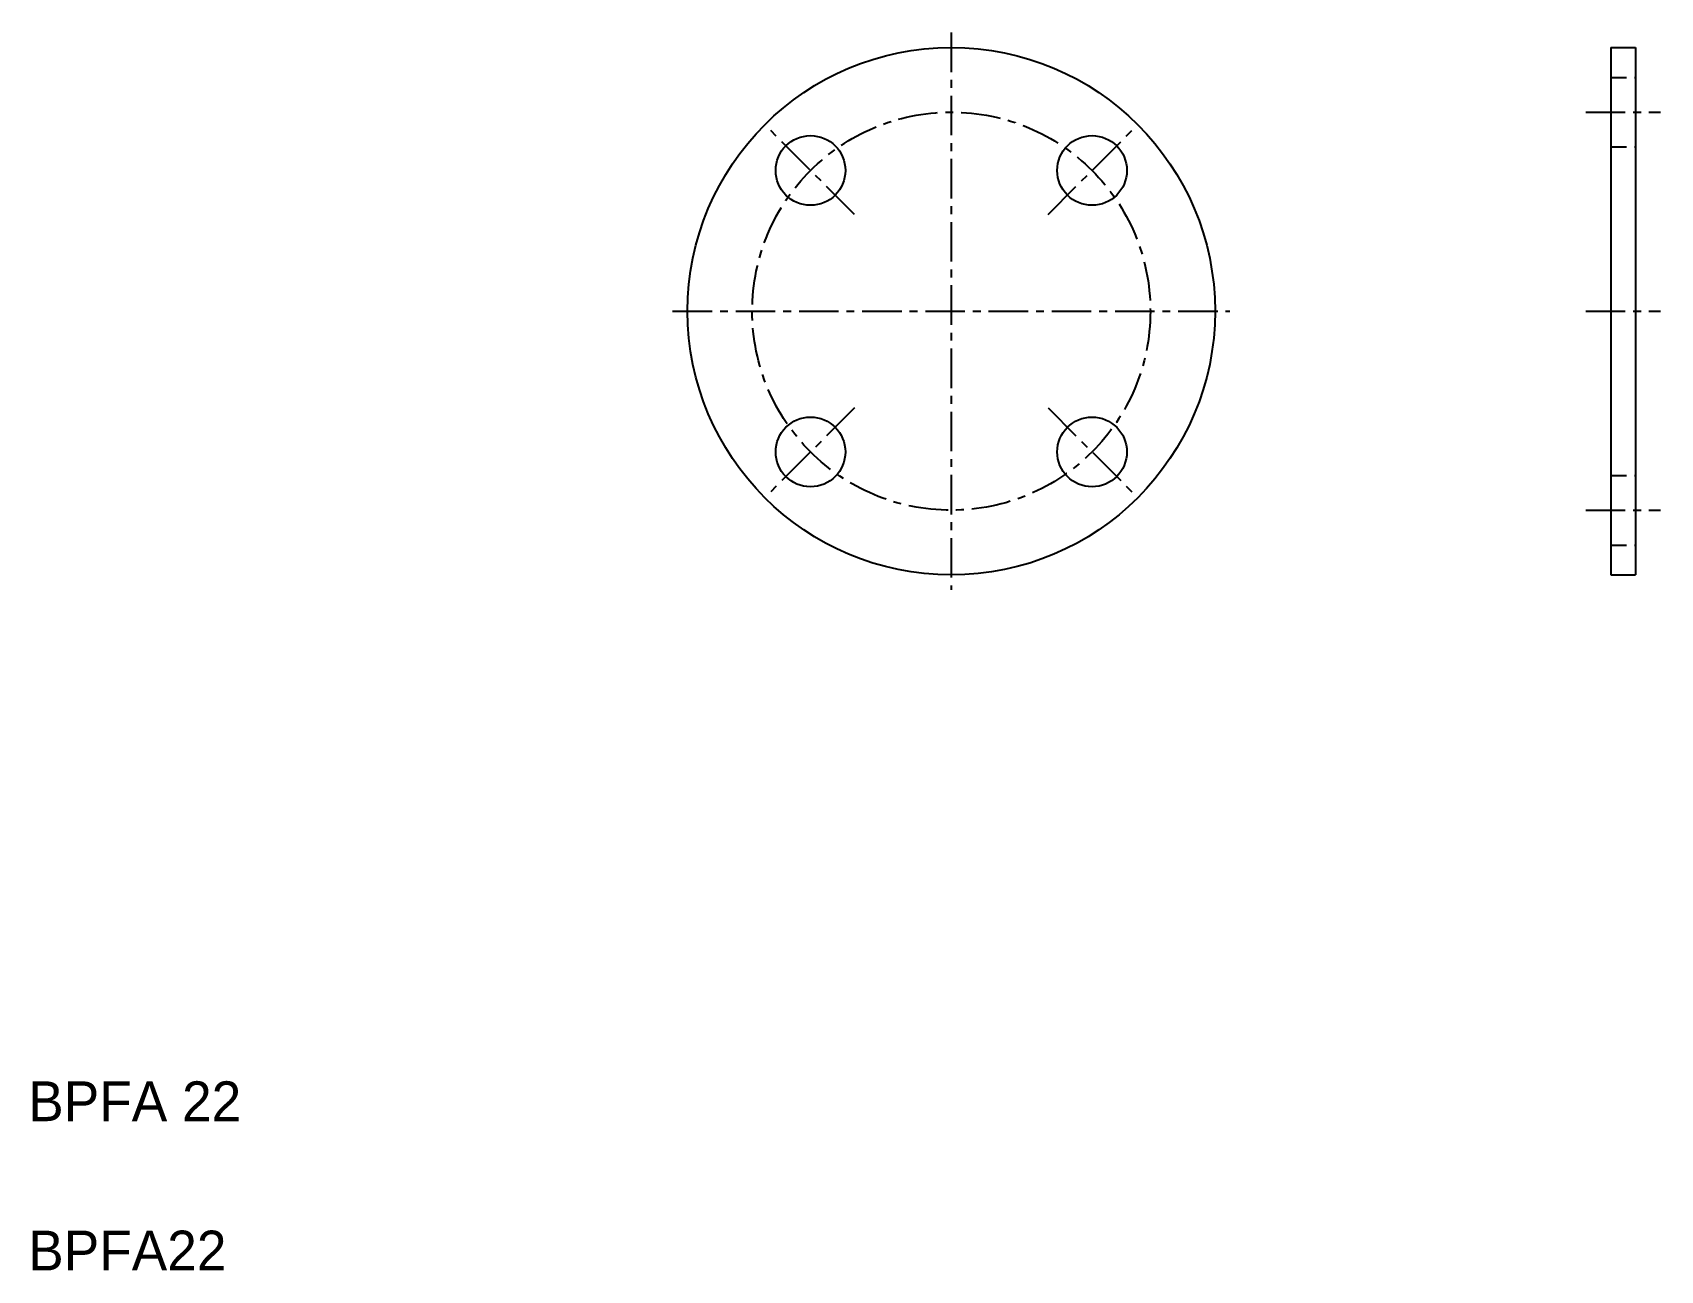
# Model space of a CAD drawing. Extents: x 21 to 348, y 20 to 269.
import ezdxf

# ---------------------------------------------------------------- set-up
doc = ezdxf.new("R2010")
doc.units = 0
doc.header["$LTSCALE"] = 0.25
doc.linetypes.add('CENTER', pattern=[50.8, 31.75, -6.35, 6.35, -6.35])
doc.linetypes.add('DASHED', pattern=[19.05, 12.7, -6.35])
doc.layers.get('0').update_dxf_attribs({"linetype": 'CONTINUOUS'})
doc.layers.add('CENTER', color=1, linetype='CENTER')

msp = doc.modelspace()

# ---------------------------------------------------------------- linework, layer by layer
for p, q in [((338.002921, 265.785715), (338.002921, 159.785713)), ((338.002921, 265.785715), (343.002921, 265.785715)), ((343.002921, 265.785715), (343.002921, 159.785713)), ((338.002921, 239.285715), (338.002921, 239.285815)), ((338.002921, 212.785714), (338.003021, 212.785714)), ((338.002921, 159.785713), (343.002921, 159.785713))]:
    msp.add_line(p, q)
at = {"color": 3, "linetype": 'DASHED'}
for p, q in [((338.002921, 259.785715), (343.002921, 259.785715)), ((338.002921, 245.785715), (343.002921, 245.785715)), ((338.002921, 179.785714), (343.002921, 179.785714)), ((338.002921, 165.785713), (343.002921, 165.785713))]:
    msp.add_line(p, q, dxfattribs=at)
for centre, radius in [((205.498301, 212.785714), 53.000001), ((177.21403, 241.069986), 7), ((233.782573, 241.069986), 7), ((177.21403, 184.501443), 7), ((233.782573, 184.501443), 7)]:
    msp.add_circle(centre, radius)
at = {"layer": 'CENTER', "color": 1, "linetype": 'CENTER'}
for p, q in [((205.498301, 268.785715), (205.498301, 156.785713)), ((333.00292, 252.785715), (348.002921, 252.785715)), ((186.052865, 232.231151), (168.375193, 249.908823)), ((224.943738, 232.231151), (242.62141, 249.908823)), ((149.4983, 212.785714), (261.498302, 212.785714)), ((333.00292, 212.785714), (348.002921, 212.785714)), ((186.052865, 193.340278), (168.375193, 175.662606)), ((224.943738, 193.340278), (242.62141, 175.662606)), ((333.00292, 172.785714), (348.002921, 172.785714))]:
    msp.add_line(p, q, dxfattribs=at)
msp.add_circle((205.498301, 212.785714), 40.000001, dxfattribs=at)

# ---------------------------------------------------------------- texts
for s, p in [('BPFA 22', (20, 50)), ('BPFA22', (20, 20))]:
    msp.add_text(s, height=8).set_placement(p)

doc.saveas('drawing.dxf')
